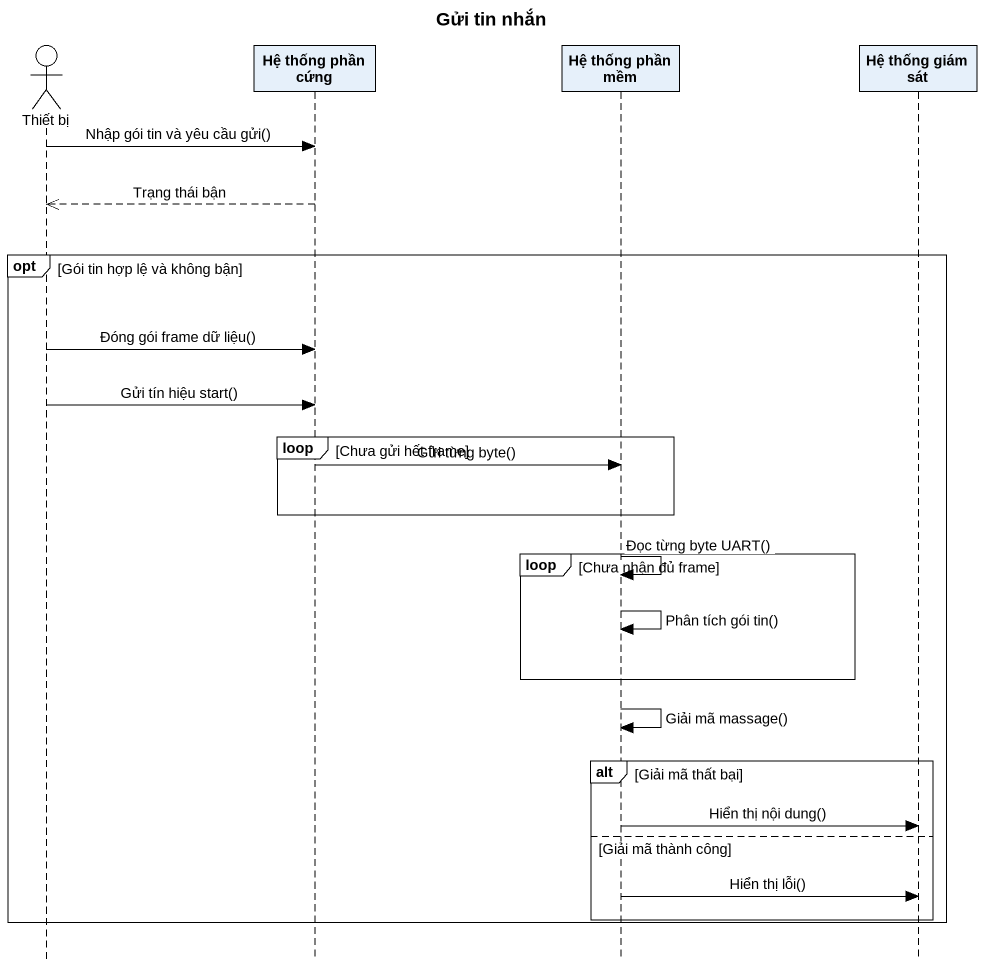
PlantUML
@startuml
title Gửi tin nhắn
hide footbox
actor "Thiết bị" as Thiết_bị
participant "Hệ thống phần cứng" as Hệ_thống_phần_cứng
participant "Hệ thống phần mềm" as Hệ_thống_phần_mềm
participant "Hệ thống giám sát" as Hệ_thống_giám_sát

Thiết_bị -> Hệ_thống_phần_cứng : Nhập gói tin và yêu cầu gửi()
Hệ_thống_phần_cứng -->> Thiết_bị : Trạng thái bận
opt Gói tin hợp lệ và không bận
  Thiết_bị -> Hệ_thống_phần_cứng : Đóng gói frame dữ liệu()
  Thiết_bị -> Hệ_thống_phần_cứng : Gửi tín hiệu start()
  loop Chưa gửi hết frame
    Hệ_thống_phần_cứng -> Hệ_thống_phần_mềm : Gửi từng byte()
  end
  loop Chưa nhận đủ frame
    Hệ_thống_phần_mềm -> Hệ_thống_phần_mềm : Đọc từng byte UART()
    Hệ_thống_phần_mềm -> Hệ_thống_phần_mềm : Phân tích gói tin()
  end
  Hệ_thống_phần_mềm -> Hệ_thống_phần_mềm : Giải mã massage()
  alt Giải mã thất bại
    Hệ_thống_phần_mềm -> Hệ_thống_giám_sát : Hiển thị nội dung()
  else Giải mã thành công
    Hệ_thống_phần_mềm -> Hệ_thống_giám_sát : Hiển thị lỗi()
  end
end
@enduml
